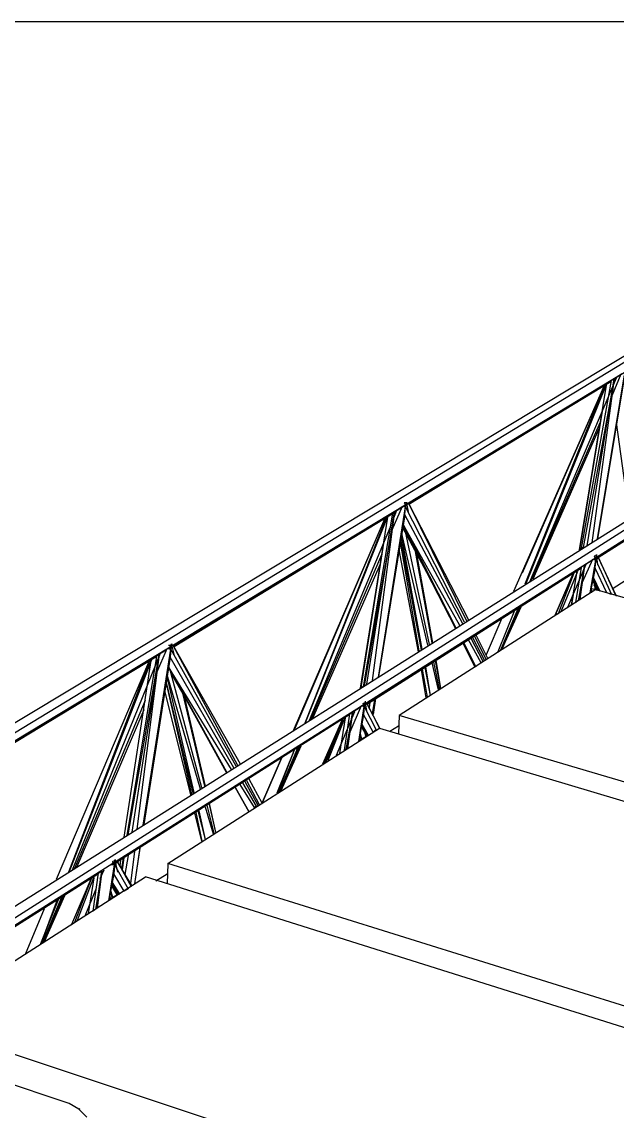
# Model space of a CAD drawing. Header units: inches. Extents: x -1482 to -895, y -39 to 122.
# Drawn here: x -997.059 to -996.418, y 3.102 to 4.274 of the extents above; entities that cross this region are included whole.
import ezdxf

# ---------------------------------------------------------------- set-up
doc = ezdxf.new("R2010")
doc.units = ezdxf.units.IN
doc.header["$MEASUREMENT"] = 0
doc.layers.add('all', color=1, linetype='Continuous')
doc.layers.add('KADR', color=5, linetype='Continuous')

# ---------------------------------------------------------------- blocks, each defined once
blk = doc.blocks.new('eeeeeeeeeeeeeeeee')
at = {"layer": 'all'}
for p, q in [((405.7416, -116.5154), (408.2055, -115.0324)), ((408.2117, -115.0324), (405.7596, -116.5223)), ((405.7647, -116.524), (408.2321, -115.0324)), ((405.9674, -116.6044), (408.4627, -115.0324)), ((408.4681, -115.0324), (405.9862, -116.6112)), ((405.9905, -116.6129), (408.4885, -115.0324)), ((407.6064, -115.4111), (407.3737, -115.5523)), ((407.5798, -115.5882), (407.6089, -115.412)), ((407.5961, -115.4334), (407.6055, -115.4111)), ((407.5944, -115.4197), (407.3771, -115.5514)), ((407.49, -115.6446), (407.5867, -115.4248)), ((407.4994, -115.625), (407.5867, -115.4248)), ((407.5875, -115.424), (407.502, -115.6369)), ((407.5028, -115.6369), (407.5892, -115.4231)), ((407.5071, -115.6344), (407.6004, -115.4154)), ((407.5892, -115.4231), (407.5602, -115.6002)), ((407.5627, -115.5985), (407.5952, -115.418)), ((407.5978, -115.4163), (407.5644, -115.5976)), ((407.5687, -115.5959), (407.5978, -115.4163)), ((407.5978, -115.4163), (407.5738, -115.5925)), ((407.6081, -115.4197), (407.5798, -115.5882)), ((407.5867, -115.4248), (407.5875, -115.424)), ((407.561, -115.6002), (407.5858, -115.4488)), ((407.5088, -115.6327), (407.5833, -115.4625)), ((407.5815, -115.4701), (407.5105, -115.6318)), ((407.8065, -115.4642), (407.5781, -115.6096)), ((407.7945, -115.4727), (407.5807, -115.6087)), ((407.6149, -115.5668), (407.6004, -115.4633)), ((407.3711, -115.554), (407.1239, -115.7037)), ((407.3446, -115.737), (407.3737, -115.554)), ((407.3591, -115.5788), (407.3703, -115.5531)), ((407.3703, -115.5531), (407.3711, -115.5531)), ((407.3703, -115.5531), (407.3737, -115.554)), ((407.3737, -115.5523), (407.3711, -115.554)), ((407.3711, -115.5531), (407.3711, -115.5531)), ((407.3737, -115.554), (407.3711, -115.5531)), ((407.3745, -115.5497), (407.372, -115.5497)), ((407.372, -115.5497), (407.3737, -115.5514)), ((407.3737, -115.5514), (407.3728, -115.554)), ((407.3728, -115.5625), (407.3737, -115.554)), ((407.3745, -115.5497), (407.3737, -115.554)), ((407.3737, -115.554), (407.3745, -115.5506)), ((407.437, -115.678), (407.3737, -115.554)), ((407.3745, -115.5497), (407.3745, -115.5488)), ((407.3745, -115.5488), (407.3745, -115.5506)), ((407.3745, -115.5506), (407.3763, -115.5591)), ((407.3745, -115.5506), (407.3771, -115.5506)), ((407.3771, -115.5506), (407.4413, -115.6754)), ((407.3771, -115.5506), (407.4396, -115.6772)), ((407.3591, -115.5617), (407.1248, -115.7045)), ((407.2531, -115.7943), (407.3514, -115.5668)), ((407.2539, -115.7943), (407.3514, -115.5668)), ((407.2539, -115.7935), (407.3514, -115.5668)), ((407.3523, -115.5668), (407.2651, -115.7866)), ((407.2659, -115.7858), (407.354, -115.5651)), ((407.354, -115.5651), (407.3249, -115.749)), ((407.3284, -115.7473), (407.36, -115.5608)), ((407.3617, -115.56), (407.3292, -115.7464)), ((407.3318, -115.7447), (407.3617, -115.5591)), ((407.3617, -115.5591), (407.3378, -115.7405)), ((407.3728, -115.5625), (407.3446, -115.7362)), ((407.3514, -115.5668), (407.3523, -115.5668)), ((407.36, -115.5685), (407.3643, -115.5574)), ((407.3617, -115.5591), (407.3617, -115.56)), ((407.372, -115.5625), (407.3728, -115.5625)), ((407.4353, -115.6797), (407.3728, -115.5625)), ((407.2702, -115.7832), (407.3574, -115.5754)), ((407.3703, -115.5737), (407.3814, -115.5942)), ((407.4276, -115.6849), (407.3703, -115.5737)), ((407.3703, -115.5762), (407.4011, -115.6335)), ((407.4319, -115.6814), (407.3711, -115.5728)), ((407.3711, -115.5728), (407.4276, -115.684)), ((407.3882, -115.7088), (407.3677, -115.5899)), ((407.3908, -115.7079), (407.3686, -115.5882)), ((407.3976, -115.7028), (407.3694, -115.5813)), ((407.3916, -115.7071), (407.3694, -115.5839)), ((407.3993, -115.702), (407.3737, -115.5805)), ((407.3258, -115.7482), (407.3506, -115.5908)), ((407.3874, -115.7097), (407.3668, -115.6002)), ((407.384, -115.6019), (407.4019, -115.7002)), ((407.5644, -115.5976), (407.561, -115.6002)), ((407.2719, -115.7824), (407.348, -115.6053)), ((407.5747, -115.6113), (407.3301, -115.7661)), ((407.4028, -115.7002), (407.3857, -115.6044)), ((407.5747, -115.6104), (407.5636, -115.6352)), ((407.5721, -115.6464), (407.5781, -115.6113)), ((407.5781, -115.6096), (407.5747, -115.6113)), ((407.5781, -115.6113), (407.5747, -115.6104)), ((407.5781, -115.6113), (407.5756, -115.6104)), ((407.5756, -115.6104), (407.5756, -115.6104)), ((407.5781, -115.607), (407.5764, -115.607)), ((407.5764, -115.607), (407.5773, -115.6096)), ((407.5773, -115.6096), (407.5764, -115.6113)), ((407.5773, -115.6198), (407.5781, -115.6113)), ((407.5781, -115.607), (407.579, -115.6053)), ((407.5781, -115.6113), (407.579, -115.6079)), ((407.5807, -115.6079), (407.5781, -115.6113)), ((407.5781, -115.6087), (407.5781, -115.6113)), ((407.5781, -115.6113), (407.5952, -115.6481)), ((407.579, -115.6053), (407.579, -115.6079)), ((407.579, -115.6079), (407.5807, -115.6079)), ((407.579, -115.6079), (407.5798, -115.6164)), ((407.5807, -115.6079), (407.5995, -115.6489)), ((407.6004, -115.6498), (407.5807, -115.6079)), ((407.3463, -115.6156), (407.2736, -115.7815)), ((407.5627, -115.6198), (407.3326, -115.7661)), ((407.5542, -115.625), (407.5345, -115.6703)), ((407.5345, -115.6703), (407.5542, -115.625)), ((407.5542, -115.625), (407.5345, -115.6703)), ((407.5379, -115.6686), (407.555, -115.625)), ((407.5584, -115.6233), (407.5405, -115.6669)), ((407.5482, -115.6618), (407.5679, -115.6156)), ((407.5576, -115.6233), (407.5516, -115.6592)), ((407.5567, -115.6566), (407.5627, -115.619)), ((407.5661, -115.6173), (407.5593, -115.6549)), ((407.5602, -115.6541), (407.5661, -115.6173)), ((407.5661, -115.6173), (407.561, -115.6532)), ((407.5773, -115.6198), (407.5721, -115.6464)), ((407.5773, -115.6198), (407.5764, -115.6207)), ((407.5764, -115.6207), (407.5773, -115.6198)), ((407.5901, -115.6464), (407.5773, -115.6198)), ((407.5969, -115.6412), (407.6226, -115.625)), ((407.5815, -115.6438), (407.5747, -115.631)), ((407.5747, -115.631), (407.5747, -115.6327)), ((407.5747, -115.6327), (407.5798, -115.6438)), ((407.5756, -115.6301), (407.5824, -115.6446)), ((407.5764, -115.6369), (407.5773, -115.6429)), ((407.5781, -115.6429), (407.3668, -115.7781)), ((407.5525, -115.6592), (407.5542, -115.6481)), ((407.5773, -115.6429), (407.573, -115.6421)), ((407.573, -115.6421), (407.5738, -115.6455)), ((407.5738, -115.6455), (407.573, -115.6455)), ((407.573, -115.6455), (407.573, -115.6464)), ((407.5798, -115.6438), (407.5764, -115.6378)), ((407.5781, -115.6429), (408.3522, -115.8619)), ((407.5824, -115.6446), (407.5815, -115.6438)), ((407.5952, -115.6481), (407.5901, -115.6464)), ((407.561, -115.6532), (407.5567, -115.6566)), ((407.5995, -115.6489), (407.6004, -115.6498)), ((407.4909, -115.6652), (407.4729, -115.7097)), ((407.4909, -115.6652), (407.4729, -115.7097)), ((407.4943, -115.6635), (407.4755, -115.7079)), ((407.496, -115.6618), (407.4763, -115.7079)), ((407.4977, -115.6618), (407.4772, -115.7071)), ((407.5345, -115.6703), (407.5379, -115.6686)), ((407.4772, -115.6737), (407.4601, -115.7131)), ((407.4438, -115.6951), (407.4567, -115.7199)), ((407.4455, -115.6943), (407.4584, -115.7191)), ((407.4472, -115.6926), (407.4601, -115.7182)), ((407.449, -115.6917), (407.4618, -115.7165)), ((407.0914, -115.8961), (407.1213, -115.7071)), ((407.106, -115.7319), (407.1171, -115.7062)), ((407.1171, -115.7062), (407.1179, -115.7062)), ((407.1171, -115.7062), (407.1213, -115.7071)), ((407.1179, -115.7062), (407.1179, -115.7062)), ((407.1213, -115.7071), (407.1179, -115.7062)), ((407.1179, -115.7062), (407.1213, -115.7071)), ((407.1188, -115.7028), (407.1213, -115.7028)), ((407.1196, -115.7071), (407.1205, -115.7045)), ((407.1205, -115.7045), (407.1213, -115.7028)), ((407.1213, -115.7071), (407.1205, -115.7156)), ((407.1213, -115.7028), (407.1222, -115.7011)), ((407.1213, -115.7071), (407.1213, -115.7028)), ((407.1213, -115.7028), (407.1213, -115.7071)), ((407.1222, -115.7037), (407.1213, -115.7071)), ((407.1915, -115.8328), (407.1213, -115.7071)), ((407.1222, -115.7011), (407.1222, -115.7037)), ((407.1222, -115.7037), (407.1248, -115.7139)), ((407.1932, -115.832), (407.1239, -115.7037)), ((407.1239, -115.7037), (407.1958, -115.8303)), ((407.4481, -115.7259), (407.4353, -115.7002)), ((407.4361, -115.7002), (407.449, -115.7259)), ((407.4549, -115.7216), (407.4413, -115.6968)), ((407.1162, -115.7079), (406.8519, -115.8679)), ((407.1051, -115.7156), (406.8519, -115.8688)), ((407.0119, -115.9466), (407.1008, -115.7182)), ((407.0153, -115.944), (407.1102, -115.7114)), ((407.0709, -115.909), (407.1, -115.7191)), ((407.0743, -115.9073), (407.106, -115.7148)), ((407.0752, -115.9064), (407.1085, -115.7131)), ((407.1085, -115.7131), (407.0794, -115.9038)), ((407.1085, -115.7122), (407.0846, -115.9004)), ((407.1205, -115.7156), (407.0923, -115.8953)), ((407.1889, -115.8345), (407.1205, -115.7156)), ((407.4053, -115.7191), (407.4113, -115.7499)), ((407.4062, -115.7191), (407.4113, -115.749)), ((406.9982, -115.9543), (407.0974, -115.7208)), ((407.0983, -115.7199), (407.011, -115.9466)), ((407.0974, -115.7208), (407.0983, -115.7199)), ((407.1188, -115.7268), (407.1188, -115.7259)), ((407.1188, -115.7259), (407.1205, -115.7302)), ((407.1864, -115.8363), (407.1188, -115.7259)), ((407.1188, -115.7259), (407.1812, -115.8388)), ((407.1812, -115.8397), (407.1188, -115.7268)), ((407.1205, -115.7302), (407.1222, -115.7345)), ((407.3959, -115.7593), (407.3908, -115.7293)), ((407.3916, -115.7285), (407.3968, -115.7584)), ((407.3942, -115.7268), (407.4002, -115.7567)), ((407.3951, -115.7259), (407.4002, -115.7567)), ((407.4019, -115.7216), (407.4088, -115.7507)), ((407.4036, -115.7208), (407.4096, -115.7499)), ((407.449, -115.7259), (407.4481, -115.7259)), ((407.4567, -115.7199), (407.4549, -115.7216)), ((407.1453, -115.8619), (407.1162, -115.7413)), ((407.1436, -115.8628), (407.1162, -115.7422)), ((407.153, -115.8576), (407.1171, -115.7345)), ((407.1462, -115.8611), (407.1171, -115.7362)), ((407.1547, -115.8559), (407.1213, -115.7319)), ((407.1222, -115.7345), (407.1419, -115.7687)), ((407.1427, -115.8636), (407.1145, -115.7499)), ((407.3292, -115.7464), (407.3258, -115.7482)), ((407.0178, -115.9423), (407.094, -115.7618)), ((407.1342, -115.7558), (407.1573, -115.8542)), ((407.1359, -115.7593), (407.1581, -115.8542)), ((407.3275, -115.7653), (407.3301, -115.7644)), ((407.3284, -115.7687), (407.3301, -115.7653)), ((407.3292, -115.7687), (407.3301, -115.7644)), ((407.3301, -115.7644), (407.3292, -115.7687)), ((407.3301, -115.7644), (407.3292, -115.7661)), ((407.3301, -115.7653), (407.3292, -115.7687)), ((407.3292, -115.7687), (407.3318, -115.7653)), ((407.3318, -115.7653), (407.3292, -115.7687)), ((407.3301, -115.7627), (407.3301, -115.7644)), ((407.3301, -115.7653), (407.3318, -115.7747)), ((407.3318, -115.7653), (407.3455, -115.7918)), ((407.3463, -115.7926), (407.3318, -115.7653)), ((407.3352, -115.7644), (407.3343, -115.7695)), ((407.3403, -115.761), (407.3378, -115.7764)), ((407.3412, -115.7601), (407.3386, -115.7772)), ((407.3968, -115.7584), (407.3959, -115.7593)), ((407.0923, -115.7721), (407.0196, -115.9415)), ((407.3249, -115.7695), (407.064, -115.9355)), ((407.3138, -115.7772), (407.064, -115.9355)), ((407.2993, -115.8209), (407.3189, -115.7738)), ((407.3078, -115.8157), (407.3138, -115.7764)), ((407.3164, -115.7755), (407.3095, -115.8149)), ((407.3104, -115.814), (407.3164, -115.7755)), ((407.3164, -115.7755), (407.3112, -115.8132)), ((407.3258, -115.7678), (407.3138, -115.7961)), ((407.3232, -115.8063), (407.3292, -115.7687)), ((407.3284, -115.7772), (407.3232, -115.8055)), ((407.3292, -115.7687), (407.3258, -115.7678)), ((407.3292, -115.7687), (407.3266, -115.7678)), ((407.3266, -115.7678), (407.3292, -115.7687)), ((407.3266, -115.7678), (407.3266, -115.7678)), ((407.3292, -115.7661), (407.3284, -115.7687)), ((407.3292, -115.7687), (407.3284, -115.7772)), ((407.3386, -115.7961), (407.3284, -115.7772)), ((407.3292, -115.7687), (407.342, -115.7935)), ((407.3053, -115.7832), (407.2847, -115.8303)), ((407.2847, -115.8303), (407.3053, -115.7832)), ((407.3053, -115.7824), (407.2856, -115.8303)), ((407.2881, -115.8277), (407.3061, -115.7824)), ((407.3078, -115.7815), (407.2899, -115.8268)), ((407.3087, -115.7807), (407.3027, -115.8191)), ((407.3053, -115.7832), (407.3053, -115.7824)), ((407.3266, -115.7884), (407.3258, -115.7884)), ((407.3258, -115.7884), (407.3326, -115.8003)), ((407.3266, -115.7884), (407.3258, -115.7901)), ((407.3266, -115.7875), (407.3335, -115.7995)), ((407.3326, -115.7995), (407.3266, -115.7884)), ((407.3292, -115.7943), (407.3266, -115.7884)), ((407.3566, -115.7952), (407.366, -115.7892)), ((407.3668, -115.7781), (407.366, -115.7978)), ((408.1564, -116.0116), (407.3668, -115.7781)), ((407.1179, -115.9372), (407.3455, -115.7918)), ((407.3249, -115.7969), (407.3241, -115.7995)), ((407.3241, -115.7995), (407.3249, -115.8046)), ((407.3266, -115.8038), (407.3249, -115.7969)), ((407.3258, -115.7901), (407.3318, -115.8003)), ((407.3292, -115.7943), (407.3309, -115.8012)), ((407.3335, -115.7995), (407.3326, -115.7995)), ((407.342, -115.7935), (407.3386, -115.7961)), ((407.3455, -115.7918), (407.3463, -115.7926)), ((407.3455, -115.7918), (408.1367, -116.0279)), ((407.2591, -115.8123), (407.2385, -115.8594)), ((407.2608, -115.8114), (407.2394, -115.8594)), ((407.3241, -115.8055), (407.3232, -115.8046)), ((407.3232, -115.8055), (407.3232, -115.8063)), ((407.3249, -115.8046), (407.3241, -115.8055)), ((407.3309, -115.8012), (407.3266, -115.8038)), ((407.2197, -115.8713), (407.2402, -115.8243)), ((407.2402, -115.8243), (407.2197, -115.8713)), ((407.2402, -115.8243), (407.2197, -115.8713)), ((407.2539, -115.8157), (407.2351, -115.8619)), ((407.2539, -115.8157), (407.236, -115.8619)), ((407.2574, -115.8132), (407.2377, -115.8602)), ((407.3112, -115.8132), (407.3078, -115.8157)), ((407.2856, -115.8303), (407.2881, -115.8277)), ((407.2052, -115.8465), (407.2189, -115.8722)), ((407.1906, -115.8559), (407.2052, -115.8816)), ((407.2052, -115.8816), (407.1906, -115.8559)), ((407.2112, -115.8773), (407.1958, -115.8525)), ((407.1983, -115.8508), (407.2129, -115.8756)), ((407.2009, -115.8491), (407.2146, -115.8747)), ((407.2026, -115.8482), (407.2163, -115.8739)), ((407.1479, -115.8824), (407.1547, -115.9132)), ((407.1504, -115.8807), (407.1581, -115.9115)), ((407.1513, -115.8807), (407.1581, -115.9115)), ((407.1581, -115.8765), (407.1667, -115.9055)), ((407.1598, -115.8747), (407.1675, -115.9047)), ((407.1624, -115.873), (407.1692, -115.9038)), ((407.1624, -115.8739), (407.1692, -115.9038)), ((407.2129, -115.8756), (407.2112, -115.8773)), ((407.1547, -115.9132), (407.147, -115.8833)), ((407.0752, -115.9286), (407.0717, -115.9492)), ((407.082, -115.9244), (407.0777, -115.9586)), ((407.088, -115.9201), (407.082, -115.9594)), ((407.088, -115.9209), (407.082, -115.9594)), ((407.0546, -115.9774), (407.0606, -115.9389)), ((407.0606, -115.9389), (407.0563, -115.9389)), ((407.0606, -115.9389), (407.0572, -115.938)), ((407.0572, -115.938), (407.0606, -115.9389)), ((407.0572, -115.9389), (407.0572, -115.938)), ((407.0606, -115.9346), (407.058, -115.9355)), ((407.058, -115.9355), (407.0598, -115.9363)), ((407.0598, -115.9363), (407.0589, -115.9389)), ((407.0606, -115.9389), (407.0598, -115.9483)), ((407.0606, -115.9346), (407.0615, -115.9329)), ((407.0606, -115.9389), (407.0615, -115.9355)), ((407.064, -115.9355), (407.0606, -115.9389)), ((407.0606, -115.9363), (407.0606, -115.9389)), ((407.0606, -115.9389), (407.0752, -115.9646)), ((407.0615, -115.9329), (407.0615, -115.9355)), ((407.0615, -115.9355), (407.064, -115.9355)), ((407.0615, -115.9355), (407.064, -115.9466)), ((407.064, -115.9355), (407.0786, -115.962)), ((407.0794, -115.9611), (407.064, -115.9355)), ((407.0666, -115.9398), (407.0675, -115.9338)), ((407.0683, -115.9423), (407.0666, -115.9398)), ((407.07, -115.9321), (407.0683, -115.9423)), ((407.0692, -115.944), (407.0709, -115.9312)), ((407.1179, -115.9372), (407.1171, -115.9594)), ((407.9246, -116.1895), (407.1179, -115.9372)), ((407.0469, -115.9457), (406.7732, -116.1194)), ((407.0435, -115.9483), (406.7732, -116.1194)), ((406.8493, -116.1083), (407.094, -115.9517)), ((407.0384, -115.9517), (407.0204, -115.9988)), ((407.0384, -115.9526), (407.0324, -115.9911)), ((407.0375, -115.9885), (407.0435, -115.9475)), ((407.0469, -115.9457), (407.0401, -115.9868)), ((407.0409, -115.9859), (407.0469, -115.9457)), ((407.0469, -115.9457), (407.0418, -115.9851)), ((407.0452, -115.9534), (407.0495, -115.944)), ((407.0598, -115.9483), (407.0546, -115.9765)), ((407.0709, -115.9671), (407.0598, -115.9483)), ((407.0717, -115.9492), (407.0692, -115.944)), ((407.9023, -116.2066), (407.094, -115.9517)), ((407.1051, -115.956), (407.1171, -115.9483)), ((407.035, -115.9543), (407.0144, -116.0031)), ((407.0178, -116.0005), (407.0358, -115.9534)), ((407.029, -115.9936), (407.0409, -115.9646)), ((407.058, -115.9586), (407.0572, -115.9594)), ((407.0572, -115.9594), (407.064, -115.9706)), ((407.064, -115.9714), (407.0572, -115.9603)), ((407.058, -115.9577), (407.0657, -115.9697)), ((407.0649, -115.9706), (407.058, -115.9586)), ((407.0752, -115.9646), (407.0709, -115.9671)), ((407.0786, -115.962), (407.0794, -115.9611)), ((406.9999, -115.9765), (406.9811, -116.0236)), ((406.999, -115.9765), (406.9811, -116.0244)), ((407.0033, -115.9748), (406.9828, -116.0227)), ((407.005, -115.9731), (406.9845, -116.0219)), ((407.0067, -115.9723), (406.9853, -116.021)), ((407.0546, -115.9765), (407.0546, -115.9774)), ((407.0563, -115.9757), (407.0555, -115.9723)), ((407.0555, -115.9723), (407.0555, -115.9731)), ((407.0555, -115.9731), (407.0563, -115.9757)), ((407.0589, -115.974), (407.0563, -115.9654)), ((407.0563, -115.9654), (407.0563, -115.968)), ((407.0563, -115.968), (407.058, -115.9748)), ((407.058, -115.9748), (407.0563, -115.9757)), ((407.0632, -115.9714), (407.0589, -115.974)), ((407.0615, -115.9663), (407.0632, -115.9714)), ((407.064, -115.9706), (407.064, -115.9714)), ((407.0657, -115.9697), (407.0649, -115.9706)), ((406.9648, -116.0347), (406.9853, -115.9859)), ((407.0418, -115.9851), (407.0375, -115.9885)), ((407.0144, -116.0031), (407.0178, -116.0005)), ((407.6731, -116.382), (406.8493, -116.1083)), ((407.0119, -116.1955), (406.9049, -116.1596)), ((407.0221, -116.2015), (407.0119, -116.1955)), ((407.0221, -116.2015), (407.0238, -116.2006)), ((407.0307, -116.2101), (407.0221, -116.2015))]:
    blk.add_line(p, q, dxfattribs=at)
at = {"layer": 'KADR'}
blk.add_lwpolyline([(403.1633, -120.1647), (410.8618, -120.1647), (410.8618, -115.0324), (403.1633, -115.0324)], close=True, dxfattribs=at)

msp = doc.modelspace()

# ---------------------------------------------------------------- block references
msp.add_blockref('eeeeeeeeeeeeeeeee', (-1404.0195, 119.306))

doc.saveas('drawing.dxf')
